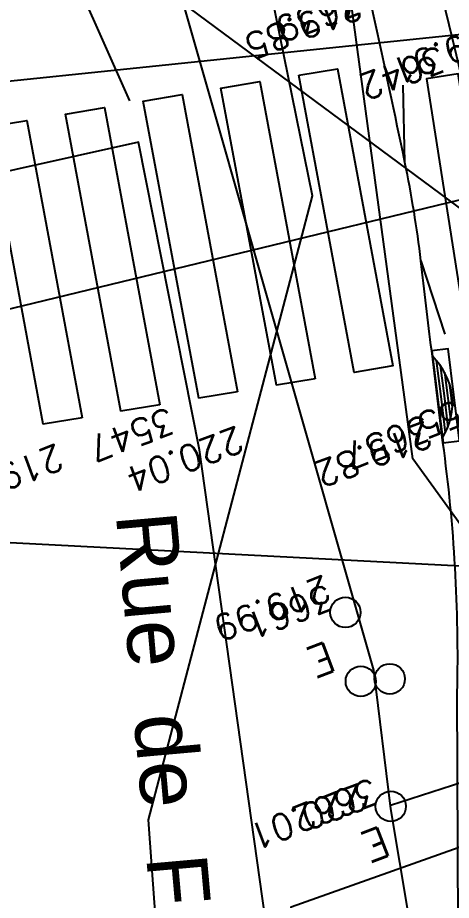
# Model space of a CAD drawing. Header units: centimetres. Extents: x 212517 to 243222, y -357108 to -330212.
# Drawn here: x 217413 to 217986, y -347035 to -345870 of the extents above; entities that cross this region are included whole.
import ezdxf
from ezdxf.enums import TextEntityAlignment as Align
from ezdxf.lldxf.tags import DXFTag

# ---------------------------------------------------------------- set-up
doc = ezdxf.new("R2010")
doc.units = ezdxf.units.CM
doc.layers.get('0').update_dxf_attribs({"color": 252})
for name, color, linetype in [('AEP_SSL', 252, 'Continuous'), ('CAB_SSL', 252, 'Continuous'), ('EDF_SSL', 252, 'Texte-Electricite'), ('Fond topo - ASS', 252, 'Continuous'), ('Fond topo - EAU', 252, 'Continuous'), ('Fond topo - EAU_TXT', 252, 'Continuous'), ('Fond topo - SIH', 252, 'Continuous'), ('Fond topo - VOI_NOM', 252, 'Continuous'), ('Fond topo - Z_500', 252, 'Continuous'), ('GAZ_SSL', 252, 'Texte-GAZ'), ('prlm-VRD', 2, 'Continuous'), ('TELECOM_SSL', 252, 'Texte-Telecom'), ('UNITAIRE SSL', 252, 'UNITAIRE')]:
    doc.layers.add(name, color=color, linetype=linetype)
for name, color, linetype, plot in [('Fond topo - N', 252, 'Continuous', False), ('Fond topo - NCACHE', 252, 'Continuous', False), ('Fond topo - ZCACHE', 252, 'Continuous', False)]:
    doc.layers.add(name, color=color, linetype=linetype, plot=plot)
doc.layers.add('Fond topo - P', color=252, linetype='Continuous', lineweight=50)
doc.layers.add('Fond topo - VOI', color=252, linetype='Continuous', lineweight=25)
doc.styles.add('2000_ARIAL', font='arial.ttf', dxfattribs={"height": 0.400000006})
doc.styles.add('Lignes', font='arial.ttf', dxfattribs={"height": 0.35})
doc.styles.add('LignesA', font='arial.ttf', dxfattribs={"height": 0.349999994})
doc.styles.add('SIMPLEX', font='simplex_.ttf', dxfattribs={"height": 1.25})
doc.styles.add('TP-C_Autocad_Standard', font='simplex_.ttf', dxfattribs={"height": 1})
tags = doc.linetypes.add('L16', pattern=[0.37500001490116125, 0.300000011920929, -0.07500000298023224]).pattern_tags.tags
tags[6:7] = [DXFTag(74, 4), DXFTag(75, 0), DXFTag(340, '0'), DXFTag(46, 0.0), DXFTag(50, 0.0), DXFTag(44, 0.0), DXFTag(45, 0.0)]
tags[4:5] = [DXFTag(74, 4), DXFTag(75, 0), DXFTag(340, '0'), DXFTag(46, 0.0), DXFTag(50, 0.0), DXFTag(44, 0.0), DXFTag(45, 0.0)]
tags = doc.linetypes.add('Texte-Electricite', pattern='A,5,-0.25,["ELEC",Lignes,S=1,R=0,X=0,Y=-0.18],-1.25', length=6.5).pattern_tags.tags
tags[15:16] = [DXFTag(74, 4), DXFTag(75, 0), DXFTag(340, '0'), DXFTag(46, 0.0), DXFTag(50, 0.0), DXFTag(44, 0.0), DXFTag(45, 0.0)]
tags[4:5] = [DXFTag(74, 4), DXFTag(75, 0), DXFTag(340, '0'), DXFTag(46, 0.0), DXFTag(50, 0.0), DXFTag(44, 0.0), DXFTag(45, 0.0)]
tags = doc.linetypes.add('Texte-GAZ', pattern='A,5,-0.25,["GAZ",Lignes,S=1,R=0,X=0,Y=-0.18],-1.25', length=6.5).pattern_tags.tags
tags[15:16] = [DXFTag(74, 4), DXFTag(75, 0), DXFTag(340, '0'), DXFTag(46, 0.0), DXFTag(50, 0.0), DXFTag(44, 0.0), DXFTag(45, 0.0)]
tags[4:5] = [DXFTag(74, 4), DXFTag(75, 0), DXFTag(340, '0'), DXFTag(46, 0.0), DXFTag(50, 0.0), DXFTag(44, 0.0), DXFTag(45, 0.0)]
tags = doc.linetypes.add('Texte-HT', pattern='A,5,-0.25,["HT",Lignes,S=1,R=0,X=0,Y=-0.18],-1.25', length=6.5).pattern_tags.tags
tags[15:16] = [DXFTag(74, 4), DXFTag(75, 0), DXFTag(340, '0'), DXFTag(46, 0.0), DXFTag(50, 0.0), DXFTag(44, 0.0), DXFTag(45, 0.0)]
tags[4:5] = [DXFTag(74, 4), DXFTag(75, 0), DXFTag(340, '0'), DXFTag(46, 0.0), DXFTag(50, 0.0), DXFTag(44, 0.0), DXFTag(45, 0.0)]
tags = doc.linetypes.add('Texte-Telecom', pattern='A,5,-0.25,["TEL",Lignes,S=1,R=0,X=0,Y=-0.18],-1.25', length=6.5).pattern_tags.tags
tags[15:16] = [DXFTag(74, 4), DXFTag(75, 0), DXFTag(340, '0'), DXFTag(46, 0.0), DXFTag(50, 0.0), DXFTag(44, 0.0), DXFTag(45, 0.0)]
tags[4:5] = [DXFTag(74, 4), DXFTag(75, 0), DXFTag(340, '0'), DXFTag(46, 0.0), DXFTag(50, 0.0), DXFTag(44, 0.0), DXFTag(45, 0.0)]
tags = doc.linetypes.add('Texte-TelecomA', pattern='A,5,-0.25,["TEL",LignesA,S=1,R=0,X=0,Y=-0.18],-1.25', length=6.5).pattern_tags.tags
tags[15:16] = [DXFTag(74, 4), DXFTag(75, 0), DXFTag(340, '0'), DXFTag(46, 0.0), DXFTag(50, 0.0), DXFTag(44, 0.0), DXFTag(45, 0.0)]
tags[4:5] = [DXFTag(74, 4), DXFTag(75, 0), DXFTag(340, '0'), DXFTag(46, 0.0), DXFTag(50, 0.0), DXFTag(44, 0.0), DXFTag(45, 0.0)]
tags = doc.linetypes.add('UNITAIRE', pattern='A,0.25,-0.2000000029802322,0,-0.2000000029802322,0.25,-0.300000011920929,["UNI",TP-C_Autocad_Standard,S=0.1500000059604645,R=0,X=-0.1,Y=-0.05],-0.449999988079071', length=1.650000095367432).pattern_tags.tags
tags[23:24] = [DXFTag(74, 4), DXFTag(75, 0), DXFTag(340, '0'), DXFTag(46, 0.0), DXFTag(50, 0.0), DXFTag(44, 0.0), DXFTag(45, 0.0)]
tags[12:13] = [DXFTag(74, 4), DXFTag(75, 0), DXFTag(340, '0'), DXFTag(46, 0.0), DXFTag(50, 0.0), DXFTag(44, 0.0), DXFTag(45, 0.0)]
tags[10:11] = [DXFTag(74, 4), DXFTag(75, 0), DXFTag(340, '0'), DXFTag(46, 0.0), DXFTag(50, 0.0), DXFTag(44, 0.0), DXFTag(45, 0.0)]
tags[8:9] = [DXFTag(74, 4), DXFTag(75, 0), DXFTag(340, '0'), DXFTag(46, 0.0), DXFTag(50, 0.0), DXFTag(44, 0.0), DXFTag(45, 0.0)]
tags[6:7] = [DXFTag(74, 4), DXFTag(75, 0), DXFTag(340, '0'), DXFTag(46, 0.0), DXFTag(50, 0.0), DXFTag(44, 0.0), DXFTag(45, 0.0)]
tags[4:5] = [DXFTag(74, 4), DXFTag(75, 0), DXFTag(340, '0'), DXFTag(46, 0.0), DXFTag(50, 0.0), DXFTag(44, 0.0), DXFTag(45, 0.0)]

# ---------------------------------------------------------------- blocks, each defined once
blk = doc.blocks.new('ASS06')
at = {"ltscale": 2}
for p, q in [((-0.254866, 0.1096119999999999), (0, 0.1096119999999999)), ((-0.129415, 0.146149), (0, 0.146149)), ((0, 0.146149), (0.135305, 0.146149)), ((0, 0.1096119999999999), (0.260757, 0.1096119999999999)), ((-0.392468, 0.03653699999999993), (0, 0.03653699999999993)), ((-0.332829, 0.073075), (0, 0.073075)), ((0, 0.073075), (0.33872, 0.073075)), ((0, 0.03653699999999993), (0.398359, 0.03653699999999993))]:
    blk.add_line(p, q, dxfattribs=at)
at = {"ltscale": 2, "flags": 128}
blk.add_lwpolyline([(-0.5000000000000001, 0), (0.5, 0), (0.5, 0.1799999999999999), (-0.5000000000000001, 0.1799999999999999)], close=True, dxfattribs=at)
at = {"ltscale": 2}
blk.add_arc((0.002945, -0.5419470000000001), 0.7007110000000001, 50.66240599789356, 129.3375940021064, dxfattribs=at)
blk = doc.blocks.new('EAU03')
at = {"ltscale": 2}
blk.add_circle((0, 0), 0.2, dxfattribs=at)
blk = doc.blocks.new('EAU99')
at = {"style": 'SIMPLEX'}
blk.add_text('E', height=0.4, dxfattribs=at).set_placement((0, 0), align=Align.MIDDLE_CENTER)
blk = doc.blocks.new('PTOPO')
at = {"layer": 'Fond topo - NCACHE', "style": 'SIMPLEX'}
blk.add_attdef('MAT', text='', height=0.34, dxfattribs=at).set_placement((0.09999999986030161, -0.09999999962747097), align=Align.TOP_LEFT)
at = {"layer": 'Fond topo - ZCACHE', "style": 'SIMPLEX'}
blk.add_attdef('ALT', (0.09999999986030161, 0.09999999962747097), '', height=0.34, dxfattribs=at)
blk = doc.blocks.new('A$C1F970F0F')
at = {"layer": 'AEP_SSL', "elevation": 9.999999999999998e-08, "flags": 128}
for points in [[(-10084.93277844263, 5093.930148438846), (-9750.791620834418, 5135.5756579271), (-3128.109925920724, 6321.886190847606), (-538.2744943762264, 6794.667455972196), (-236.899884080834, 9072.411970745992), (154.0690051004237, 9291.318023383576), (2068.234834202161, 10286.47979625637), (4929.096988442494, 11795.62350952535), (5831.943443331371, 12343.47571871864), (5644.547691266249, 12887.93525940639), (4850.760829103805, 13701.34358382695)], [(-10890.74857185789, -1224.760862853816), (-10802.09611995317, 430.2658306405381), (-10904.16332510025, 777.6641262063904), (-10402.83147126929, 5134.106118592457), (-10036.66479298592, 5902.868761967315), (-10049.68391520843, 6838.570574451072), (-10065.1597306631, 7383.378608273808), (-10119.59056914622, 7625.38915392026)], [(-10285.65428836908, 7577.958376138187), (-10074.18908105851, 5272.97393676226), (-10086.00465197501, 5088.841652962764), (-10106.76420497982, 4097.537765880691), (-10416.1778190259, 1132.335618064984), (-10702.83600579901, -1297.228718365281)]]:
    blk.add_lwpolyline(points, dxfattribs=at)
at = {"layer": 'CAB_SSL', "elevation": 9.999999999999998e-08, "flags": 128}
blk.add_lwpolyline([(-10812.15457855182, 5600.426800125627), (-8720.280241838846, 5090.654580446419), (-5742.369525281366, 5634.629537405877), (-2733.176347276875, 6173.938624268192), (-522.7757441125186, 8575.296708000737)], dxfattribs=at)
at = {"layer": 'EDF_SSL', "linetype": 'Texte-HT', "elevation": 9.999999999999998e-08, "flags": 128}
for points in [[(-10250.63547223182, 6070.525034822425), (-10586.75507679138, 7491.958588643632)], [(-10577.04536111718, -1098.034420029048), (-9834.258821749216, 5453.047902402947), (-9748.688604488376, 6070.67252159462), (-10923.67240823107, 6169.400225927384), (-11679.53318993422, 5854.966491101486)], [(-10714.85930890226, 525.4986651517008), (-10333.30157811645, 3756.620957415445), (-10245.67778292128, 5601.146318867764), (-10249.48444290878, 6014.862443235386), (-10751.52188214963, 5999.03961725202), (-10982.60499464801, 5985.134866669963), (-11619.23992633356, 5715.339005536964)], [(-10690.01391815986, 524.2913369805449), (-10304.48232147377, 3793.654933950758), (-10238.92568855808, 4986.489752335086), (-8369.911624552822, 5276.099588330418)]]:
    blk.add_lwpolyline(points, dxfattribs=at)
at = {"layer": 'Fond topo - SIH', "linetype": 'L16', "ltscale": 2, "flags": 128}
for points in [[(-10390.1894555253, 5671.766368102873), (-10442.19665197305, 5672.918813696909), (-10441.16653565641, 6071.690697617291), (-10389.15933919688, 6070.5382522106)], [(-10286.17506246898, 5669.461477263499), (-10338.18225892852, 5670.613922670189), (-10337.15214258276, 6069.385806869421), (-10285.14494612323, 6068.23336146273)], [(-10182.16066944733, 5667.156586241112), (-10234.1678658722, 5668.309031830814), (-10233.13774952644, 6067.080916030046), (-10181.13055298719, 6065.928470418681)], [(-10078.14627631128, 5664.851695197063), (-10130.15347285054, 5666.004140808427), (-10129.12335650478, 6064.776025007659), (-10077.11616007436, 6063.623579322119)], [(-10025.10896348312, 6062.471133985271), (-9973.101766909209, 6061.318688556919), (-9974.131883369348, 5662.546804379349), (-10026.13907982888, 5663.699249786039)], [(-9828.835187310187, 5692.765686056202), (-9817.933467418838, 6024.967991952748), (-9859.910870282207, 6026.345543656065), (-9870.812590173557, 5694.143237759521)]]:
    blk.add_lwpolyline(points, close=True, dxfattribs=at)
at = {"layer": 'Fond topo - VOI', "ltscale": 2, "flags": 128}
blk.add_lwpolyline([(-10136.93348508031, 3376.149408335572), (-10307.68268156986, 3402.690450026809), (-10121.07844488568, 4411.566420925777), (-9970.771988525572, 5223.226740914966, 0.03992046572711202), (-9928.11568794839, 5550.447227413607), (-9920.170701866953, 5672.378064821438, -0.001352666002772616), (-9912.060909379636, 5791.855694146928, 0.02222958352809761), (-9908.645438440839, 5923.056024842769, 0.001942446892326807), (-9913.043664138788, 6120.163650396989, 0.053975336055088), (-10001.22259091687, 6774.069278786234), (-10020.84142658721, 6876.274062694797), (-10117.92880968085, 7340.645519063415, -0.07073608737042224), (-10126.19832783127, 7467.950972298223, -0.0483441457817166), (-10106.43641571285, 7581.051100778775)], format="xyb", dxfattribs=at)
for points in [[(-9908.645438440839, 5923.056024842769), (-9891.848210901631, 6023.643564515417)], [(-9912.060909379636, 5791.855694146928), (-9898.878948978672, 5690.730841220942)]]:
    blk.add_lwpolyline(points, dxfattribs=at)
at = {"layer": 'GAZ_SSL', "elevation": 9.999999999999998e-08, "flags": 128}
blk.add_lwpolyline([(-9906.795941824923, 4961.809301186783), (-9872.520184623865, 5327.270124673174), (-9971.260549661987, 5537.082856331492), (-9914.58082863066, 6609.628126775253), (-9923.27062855244, 7280.210025325269), (-10019.89663045555, 7653.863531525411)], dxfattribs=at)
at = {"layer": 'TELECOM_SSL', "linetype": 'Texte-TelecomA', "elevation": 9.999999999999998e-08, "flags": 128}
blk.add_lwpolyline([(-10511.07947428439, -982.3638402937795), (-9947.544172982321, 4198.354356789803, 0.1059360433901166), (-10040.46465004698, 7647.988936019484)], format="xyb", dxfattribs=at)
blk.add_lwpolyline([(-10749.2063741723, 5816.045000263086), (-5732.074706866975, 6068.891438771888), (-1122.78713045016, 7053.278689790898)], dxfattribs=at)
at = {"layer": 'UNITAIRE SSL', "ltscale": 2, "elevation": 9.999999999999998e-08, "flags": 128}
blk.add_lwpolyline([(-11203.91773647134, 7315.685859797379), (-9597.069181515135, 5578.000029566199), (-4253.21502402568, 6800.480356718023), (-825.2436658591316, 8394.239986691146), (171.1164741383718, 9139.45160219944), (980.7416491537941, 9531.509848289672), (2024.282900487725, 10089.44453603433), (2846.979589107878, 10509.95143402664), (3831.564375096907, 11032.01955007647), (4688.744355396339, 11539.16604167907), (5726.983094904664, 12644.47229064644), (4820.214794965383, 13573.50486951124)], dxfattribs=at)
at = {"layer": 'Fond topo - ASS', "ltscale": 2, "xscale": 122, "yscale": 122, "zscale": 99.99999999999997, "rotation": 266.3315860917229}
blk.add_blockref('ASS06', (-9924.07361407108, 5611.503051136848), dxfattribs=at)
at = {"layer": 'Fond topo - EAU', "ltscale": 2, "xscale": 100, "yscale": 100, "zscale": 100, "rotation": 78.40252969303506}
for p in [(-10096.27742088583, 5354.748675839948), (-10093.22117703571, 5261.577272695778), (-10055.04258706731, 5257.608623019705), (-10085.00236799095, 5092.231370342693)]:
    blk.add_blockref('EAU03', p, dxfattribs=at)
at = {"layer": 'Fond topo - EAU_TXT', "ltscale": 2, "xscale": 99.99999999999999, "yscale": 99.99999999999999, "zscale": 99.99999999999999, "rotation": 190.0656205306816}
for p in [(-10139.38664551229, 5299.451738219388), (-10113.94423972908, 5046.869997950609)]:
    blk.add_blockref('EAU99', p, dxfattribs=at)
at = {"layer": 'Fond topo - P', "ltscale": 2}
ref = blk.add_blockref('PTOPO', (-9913.043664138788, 6120.163650396989), dxfattribs=dict(at, xscale=99.99999999999994, yscale=99.99999999999994, zscale=99.99999999999994, rotation=190.0656205306617))
ref.add_attrib('MAT', '3639', dxfattribs={"layer": 'Fond topo - N', "color": 0, "ltscale": 2, "height": 33.99999999999999, "rotation": 190.0656204987762, "style": 'SIMPLEX'}).set_placement((-9924.637505947809, 6128.261973143016), align=Align.TOP_LEFT)
ref.add_attrib('ALT', '219.85', (-9930.513374057291, 6154.94202858085), dxfattribs={"layer": 'Fond topo - Z_500', "color": 0, "ltscale": 2, "height": 33.99999999999999, "rotation": 190.0656204987762, "style": 'SIMPLEX'})
ref = blk.add_blockref('PTOPO', (-9817.933467418838, 6024.967991952748), dxfattribs=dict(at, xscale=99.99999999999994, yscale=99.99999999999994, zscale=99.99999999999994, rotation=190.0656205306617))
ref.add_attrib('MAT', '3642', dxfattribs={"layer": 'Fond topo - N', "color": 0, "ltscale": 2, "height": 33.99999999999999, "rotation": 190.0656204987762, "style": 'SIMPLEX'}).set_placement((-9829.527309250738, 6033.066314703106), align=Align.TOP_LEFT)
ref.add_attrib('ALT', '219.91', (-9746.585241481838, 6086.789454792074), dxfattribs={"layer": 'Fond topo - Z_500', "color": 0, "ltscale": 2, "height": 33.99999999999999, "rotation": 190.0656204987762, "style": 'SIMPLEX'})
ref = blk.add_blockref('PTOPO', (-10258.16163647066, 5622.717334183466), dxfattribs=dict(at, xscale=99.99999999999994, yscale=99.99999999999994, zscale=99.99999999999994, rotation=190.0656205306617))
ref.add_attrib('MAT', '3547', dxfattribs={"layer": 'Fond topo - N', "color": 0, "ltscale": 2, "height": 33.99999999999999, "rotation": 190.0656204987762, "style": 'SIMPLEX'}).set_placement((-10269.75547830256, 5630.815656933824), align=Align.TOP_LEFT)
ref.add_attrib('ALT', '220.04', (-10190.92985565056, 5622.879433145086), dxfattribs={"layer": 'Fond topo - Z_500', "color": 0, "ltscale": 2, "height": 33.99999999999999, "rotation": 190.0656204987762, "style": 'SIMPLEX'})
ref = blk.add_blockref('PTOPO', (-10597.44437392033, 5618.453471422481), dxfattribs=dict(at, xscale=99.99999999999994, yscale=99.99999999999994, zscale=99.99999999999994, rotation=190.0656205306617))
ref.add_attrib('MAT', '3578', dxfattribs={"layer": 'Fond topo - N', "color": 0, "ltscale": 2, "height": 33.99999999999999, "rotation": 190.0656204987762, "style": 'SIMPLEX'}).set_placement((-10609.03821572935, 5626.551794168508), align=Align.TOP_LEFT)
ref.add_attrib('ALT', '219.89', (-10429.17706755793, 5644.108920026134), dxfattribs={"layer": 'Fond topo - Z_500', "color": 0, "ltscale": 2, "height": 33.99999999999999, "rotation": 190.0656204987762, "style": 'SIMPLEX'})
ref = blk.add_blockref('PTOPO', (-9825.424387252215, 5571.901489739414), dxfattribs=dict(at, xscale=99.99999999999994, yscale=99.99999999999994, zscale=99.99999999999994, rotation=190.0656205306617))
ref.add_attrib('MAT', '3655', dxfattribs={"layer": 'Fond topo - N', "color": 0, "ltscale": 2, "height": 33.99999999999999, "rotation": 190.0656204987762, "style": 'SIMPLEX'}).set_placement((-9837.018229095896, 5579.999812302429), align=Align.TOP_LEFT)
ref.add_attrib('ALT', '220.01', (-9761.373684706747, 5564.359927154894), dxfattribs={"layer": 'Fond topo - Z_500', "color": 0, "ltscale": 2, "height": 33.99999999999999, "rotation": 190.0656204987762, "style": 'SIMPLEX'})
ref = blk.add_blockref('PTOPO', (-9928.11568794839, 5550.447227413607), dxfattribs=dict(at, xscale=99.99999999999994, yscale=99.99999999999994, zscale=99.99999999999994, rotation=190.0656205306617))
ref.add_attrib('MAT', '3657', dxfattribs={"layer": 'Fond topo - N', "color": 0, "ltscale": 2, "height": 33.99999999999999, "rotation": 190.0656204987762, "style": 'SIMPLEX'}).set_placement((-9939.709529814947, 5558.545549980954), align=Align.TOP_LEFT)
ref.add_attrib('ALT', '219.82', (-9944.72946022217, 5583.12969398596), dxfattribs={"layer": 'Fond topo - Z_500', "color": 0, "ltscale": 2, "height": 33.99999999999999, "rotation": 190.0656204987762, "style": 'SIMPLEX'})
ref = blk.add_blockref('PTOPO', (-10096.27742088583, 5354.748675839948), dxfattribs=dict(at, xscale=99.99999999999994, yscale=99.99999999999994, zscale=99.99999999999994, rotation=190.0656205306617))
ref.add_attrib('MAT', '3661', dxfattribs={"layer": 'Fond topo - N', "color": 0, "ltscale": 2, "height": 33.99999999999999, "rotation": 190.0656204987762, "style": 'SIMPLEX'}).set_placement((-10107.87126271773, 5362.846998590308), align=Align.TOP_LEFT)
ref.add_attrib('ALT', '219.99', (-10114.64572772151, 5408.240789883654), dxfattribs={"layer": 'Fond topo - Z_500', "color": 0, "ltscale": 2, "height": 33.99999999999999, "rotation": 190.0656204987762, "style": 'SIMPLEX'})
ref = blk.add_blockref('PTOPO', (-10085.00236799095, 5092.231370342693), dxfattribs=dict(at, xscale=99.99999999999994, yscale=99.99999999999994, zscale=99.99999999999994, rotation=190.0656205306617))
ref.add_attrib('MAT', '3662', dxfattribs={"layer": 'Fond topo - N', "color": 0, "ltscale": 2, "height": 33.99999999999999, "rotation": 190.0656204987762, "style": 'SIMPLEX'}).set_placement((-10096.59620982285, 5100.329693093053), align=Align.TOP_LEFT)
ref.add_attrib('ALT', '220.01', (-10118.97725274296, 5129.745339326976), dxfattribs={"layer": 'Fond topo - Z_500', "color": 0, "ltscale": 2, "height": 33.99999999999999, "rotation": 190.0656204987762, "style": 'SIMPLEX'})
at = {"layer": 'Fond topo - VOI_NOM', "style": '2000_ARIAL'}
blk.add_text('Rue  de  Fontanières', height=79.99999999999999, rotation=264.3509822062585, dxfattribs=at).set_placement((-10370.28429993885, 5538.176052813781))

msp = doc.modelspace()

# ---------------------------------------------------------------- block references
at = {"layer": 'prlm-VRD', "rotation": 10.72360141139323}
msp.add_blockref('A$C1F970F0F', (228762.2467792132, -350037.5300254133), dxfattribs=at)

doc.saveas('drawing.dxf')
